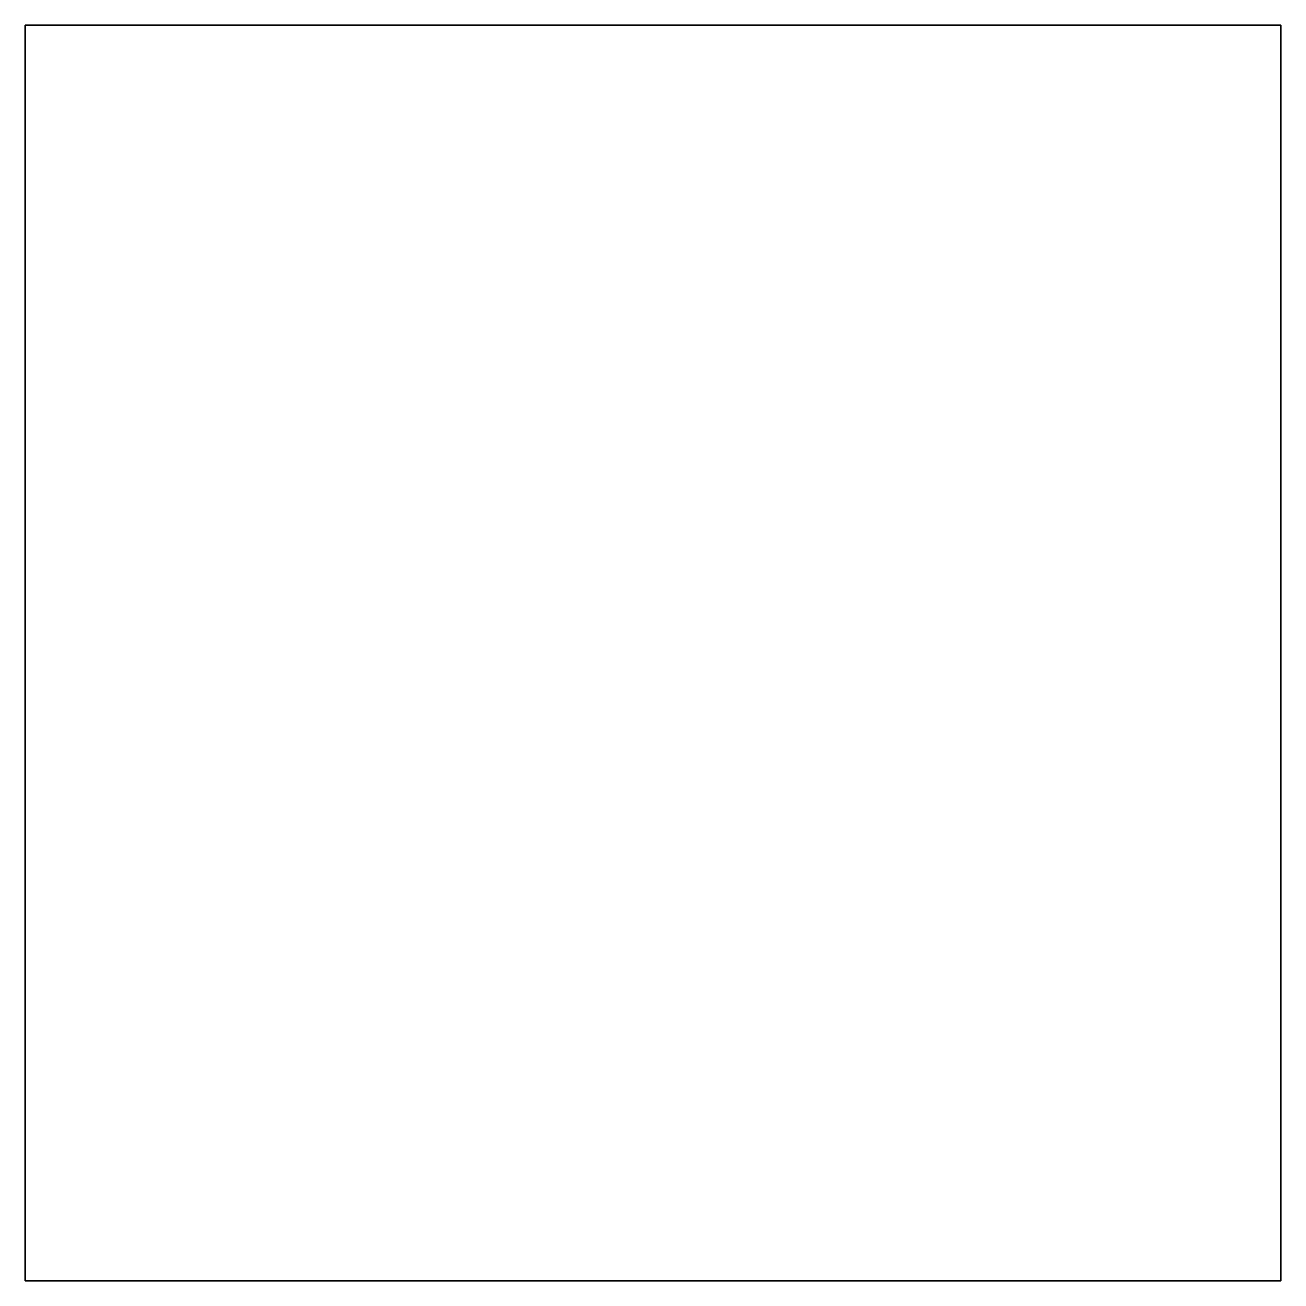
# Model space of a CAD drawing. Extents: x -0.5 to 0.5, y -0.5 to 0.5.
import ezdxf

# ---------------------------------------------------------------- set-up
doc = ezdxf.new("R2010")
doc.units = 0

msp = doc.modelspace()

# ---------------------------------------------------------------- linework, layer by layer
for points in [[(0.5, -0.5, 1), (0.5, 0.5, 1), (-0.5, 0.5, 1), (-0.5, -0.5, 1)], [(-0.5, 0.5, 1), (-0.5, 0.5, -1), (-0.5, -0.5, -1), (-0.5, -0.5, 1)], [(0.5, 0.5, 1), (0.5, 0.5, -1), (-0.5, 0.5, -1), (-0.5, 0.5, 1)], [(-0.5, 0.5, -1), (0.5, 0.5, -1), (0.5, -0.5, -1), (-0.5, -0.5, -1)], [(0.5, -0.5, -1), (0.5, 0.5, -1), (0.5, 0.5, 1), (0.5, -0.5, 1)], [(-0.5, -0.5, -1), (0.5, -0.5, -1), (0.5, -0.5, 1), (-0.5, -0.5, 1)]]:
    msp.add_3dface(points)

doc.saveas('drawing.dxf')
